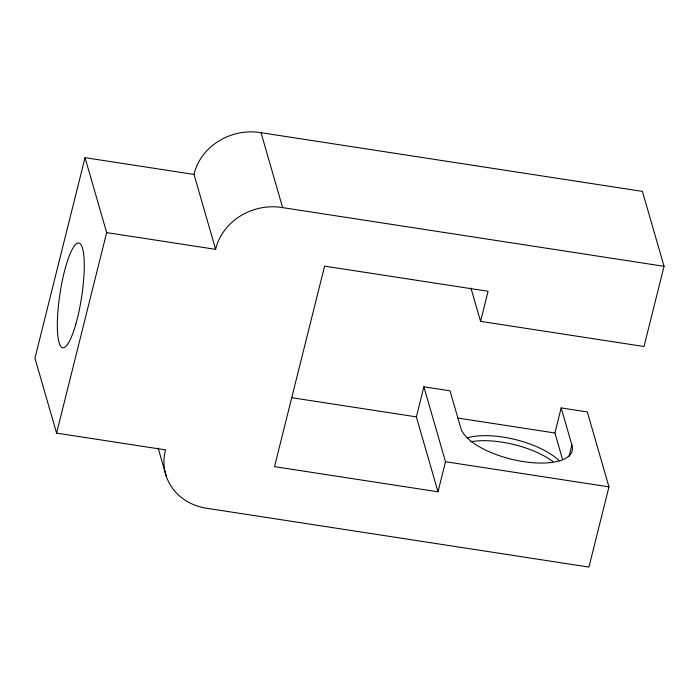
<?xml version="1.0" encoding="UTF-8"?>
<svg xmlns="http://www.w3.org/2000/svg" width="699" height="699" viewBox="0 0 699 699"><rect width="100%" height="100%" fill="white"/><g stroke="black" fill="none" stroke-linecap="round" stroke-linejoin="round"><path stroke-width="1.05" d="M470.943 288.058L480.554 321.357L644.015 346.512L664.05 266.302L642.425 191.386L261.015 132.696A55.404 49.498 -16.1 0 0 194.007 174.435L85.033 157.668L34.95 358.185L56.575 433.109L165.549 449.876A55.404 49.498 -16.1 0 0 207.516 508.391L588.925 567.081L608.96 486.871L587.335 411.956L561.175 407.928L554.919 432.996L562.66 459.811M56.575 433.109L106.659 232.592L85.033 157.668M480.554 321.357L488.068 291.282L324.607 266.127L274.524 466.644L437.985 491.799L416.359 416.875L423.874 386.8L450.034 390.828L460.938 428.609A57.475 22.927 14 0 0 524.311 461.759A57.475 22.927 14 0 0 571.896 445.062L561.175 407.928M437.985 491.799L445.499 461.716L423.874 386.8M569.03 456.552L571.896 445.062M106.659 232.592L215.633 249.36A55.404 49.498 -16.1 0 1 282.641 207.612L664.05 266.302M457.801 418.046L554.919 432.996M291.614 397.679L416.359 416.875M445.499 461.716L608.96 486.871M261.015 132.696L282.641 207.612M194.007 174.435L215.633 249.36M158.157 448.103L166.266 476.202M470.986 441.716A57.475 22.927 14 0 1 553.005 461.576M467.159 437.88A57.475 22.927 14 0 1 559.13 460.65M75.833 324.135A52.967 10.948 -81.3 0 0 79.136 243.095A52.967 10.948 -81.3 0 0 57.449 318.927A52.967 10.948 -81.3 0 0 75.833 324.135"/></g></svg>
